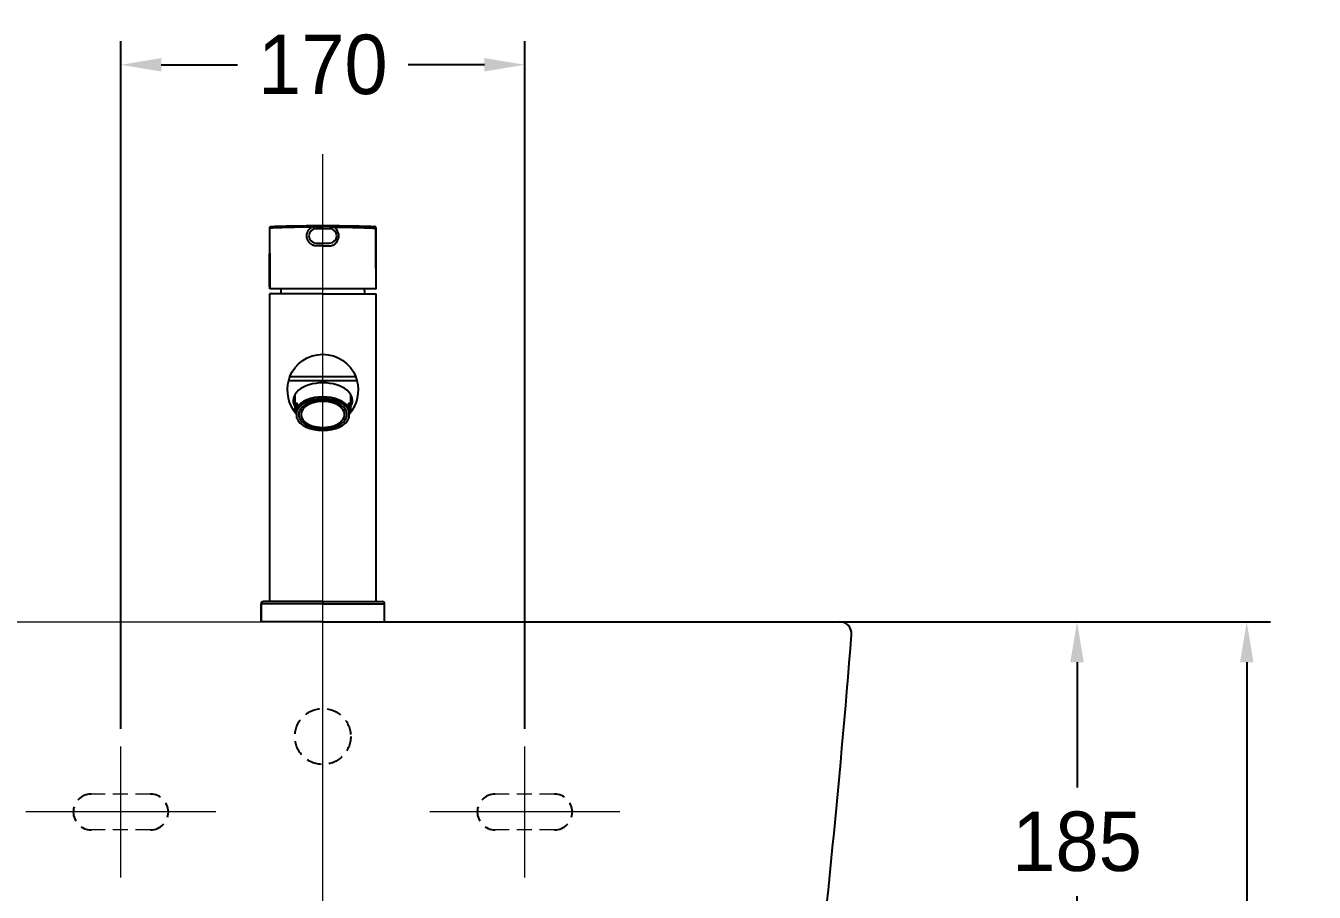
# Model space of a CAD drawing. Header units: millimetres. Extents: x 0 to 1800, y -67 to 2530.
# Drawn here: x 341 to 883, y 871 to 1236 of the extents above; entities that cross this region are included whole.
import ezdxf
from ezdxf.lldxf.tags import DXFTag

# ---------------------------------------------------------------- set-up
doc = ezdxf.new("R2010")
doc.units = ezdxf.units.MM
doc.linetypes.add('DASHED2', pattern=[9.525, 6.35, -3.175])
doc.layers.get('Defpoints').update_dxf_attribs({"color": 1})
for name, color, linetype in [('내부선 및 부속', 4, 'Continuous'), ('외형선', 3, 'Continuous'), ('점선', 6, 'DASHED2'), ('중심선', 1, 'DASHED')]:
    doc.layers.add(name, color=color, linetype=linetype)
doc.styles.add('____', font='')
doc.styles.get('____').set_extended_font_data('굴림')
tags = doc.linetypes.add('DASHED', pattern=[25.72, 12.86, -12.86]).pattern_tags.tags
tags[6:7] = [DXFTag(74, 4), DXFTag(75, 0), DXFTag(340, '0'), DXFTag(46, 0.0), DXFTag(50, 0.0), DXFTag(44, 0.0), DXFTag(45, 0.0)]
tags[4:5] = [DXFTag(74, 4), DXFTag(75, 0), DXFTag(340, '0'), DXFTag(46, 0.0), DXFTag(50, 0.0), DXFTag(44, 0.0), DXFTag(45, 0.0)]
doc.dimstyles.new('MSADIM', dxfattribs={"dimtxt": 33, "dimasz": 17, "dimexe": 10, "dimexo": 7.5, "dimgap": 10, "dimtad": 0, "dimtih": 1, "dimtoh": 1, "dimdec": 0, "dimzin": 1, "dimdsep": 46, "dimtxsty": '____', "dimcen": 11.25, "dimadec": 0, "dimazin": 0, "dimtfac": 1, "dimtdec": 0, "dimtix": 1, "dimtmove": 0, "dimatfit": 3, "dimfxl": 0, "dimtolj": 1, "dimtzin": 1, "dimarcsym": 0})

# ---------------------------------------------------------------- blocks, each defined once
blk = doc.blocks.new('*D2')
at = {"color": 0, "lineweight": -2}
for p, q in [((380.98, 940.11), (380.98, 1229.38)), ((550.98, 940.11), (550.98, 1229.38)), ((397.98, 1219.38), (430.05, 1219.38)), ((533.98, 1219.38), (501.91, 1219.38))]:
    blk.add_line(p, q, dxfattribs=at)
at = {"color": 0}
for points in [[(397.98, 1222.21), (397.98, 1216.55), (380.98, 1219.38)], [(533.98, 1222.21), (533.98, 1216.55), (550.98, 1219.38)]]:
    blk.add_solid(points, dxfattribs=at)
at = {"layer": 'Defpoints', "color": 0}
for p in [(380.98, 1219.38), (380.98, 932.61), (550.98, 932.61)]:
    blk.add_point(p, dxfattribs=at)
at = {"color": 0, "insert": (465.98, 1219.38), "char_height": 25, "attachment_point": 5, "style": '____'}
blk.add_mtext('\\A1;170', dxfattribs=at)
blk = doc.blocks.new('*D4')
at = {"color": 0, "lineweight": -2}
for p, q in [((678.48, 985.11), (793.35, 985.11)), ((783.35, 968.11), (783.35, 915.46)), ((783.35, 817.11), (783.35, 869.76)), ((506.28, 800.11), (793.35, 800.11))]:
    blk.add_line(p, q, dxfattribs=at)
at = {"color": 0}
for points in [[(780.52, 968.11), (786.18, 968.11), (783.35, 985.11)], [(780.52, 817.11), (786.18, 817.11), (783.35, 800.11)]]:
    blk.add_solid(points, dxfattribs=at)
at = {"layer": 'Defpoints', "color": 0}
for p in [(670.98, 985.11), (498.78, 800.11), (783.35, 800.11)]:
    blk.add_point(p, dxfattribs=at)
at = {"color": 0, "insert": (783.35, 892.61), "char_height": 25, "attachment_point": 5, "style": '____'}
blk.add_mtext('\\A1;185', dxfattribs=at)
blk = doc.blocks.new('*D8')
at = {"color": 0, "lineweight": -2}
for p, q in [((473.45, 985.11), (864.77, 985.11)), ((854.77, 968.11), (854.77, 607.92)), ((854.77, 202.11), (854.77, 562.29)), ((585.78, 185.11), (864.77, 185.11))]:
    blk.add_line(p, q, dxfattribs=at)
at = {"color": 0}
for points in [[(851.94, 968.11), (857.61, 968.11), (854.77, 985.11)], [(851.94, 202.11), (857.61, 202.11), (854.77, 185.11)]]:
    blk.add_solid(points, dxfattribs=at)
at = {"layer": 'Defpoints', "color": 0}
for p in [(465.95, 985.11), (854.77, 985.11), (578.28, 185.11)]:
    blk.add_point(p, dxfattribs=at)
at = {"color": 0, "insert": (854.77, 585.11), "char_height": 25, "attachment_point": 5, "style": '____'}
blk.add_mtext('\\A1;800', dxfattribs=at)

msp = doc.modelspace()

# ---------------------------------------------------------------- linework, layer by layer
at = {"layer": '내부선 및 부속', "extrusion": (-1, -2.22045e-16, 6.12323e-17)}
for p, q in [((444.21, 1151.38), (444.21, 1151.38)), ((468.83, 1150.41), (463.13, 1150.41)), ((487.75, 1151.38), (487.75, 1151.38)), ((463.13, 1144.41), (468.83, 1144.41)), ((465.98, 1123.11), (443.48, 1123.11)), ((443.48, 1123.11), (443.48, 993.64)), ((465.98, 1123.11), (488.48, 1123.11)), ((488.48, 993.64), (488.48, 1123.11)), ((480.47, 1086.5), (451.5, 1086.5)), ((479.94, 1088.11), (452.03, 1088.11)), ((454.18, 1080.61), (454.18, 1074.7)), ((477.78, 1074.7), (477.78, 1080.61)), ((454.98, 1077.24), (454.98, 1075.23)), ((454.98, 1070.75), (454.98, 1073.83)), ((476.98, 1075.23), (476.98, 1077.24)), ((476.98, 1073.83), (476.98, 1070.75)), ((458.05, 1067.49), (458.39, 1067.31)), ((473.57, 1067.31), (473.91, 1067.49)), ((439.98, 992.61), (439.98, 985.11)), ((465.98, 992.61), (439.98, 992.61)), ((465.98, 993.61), (440.98, 993.61)), ((465.98, 993.61), (465.98, 992.61)), ((465.98, 993.61), (490.98, 993.61)), ((465.98, 992.61), (491.98, 992.61)), ((491.98, 985.11), (491.98, 992.61)), ((465.98, 985.11), (439.98, 985.11)), ((465.98, 985.11), (491.98, 985.11))]:
    msp.add_line(p, q, dxfattribs=at)
at = {"layer": '내부선 및 부속', "linetype": 'Continuous'}
msp.add_line((439.98, 985.11), (439.98, 992.61), dxfattribs=at)
at = {"layer": '내부선 및 부속'}
for centre, radius, start, end in [((463.13, 1147.41), 3, 90, 180), ((468.83, 1147.41), 3, 0, 90), ((463.13, 1147.41), 3, 180, 270), ((468.83, 1147.41), 3, 270, 0), ((476.69, 1123.01), 28.36, 179.4001, 180), ((476.69, 1123.01), 28.36, 175.7274, 178.8354), ((455.27, 1123.01), 28.36, 0, 4.2714), ((465.98, 1082.61), 15, 164.9433, 220.7087), ((465.98, 1082.61), 15, 319.2913, 15.0567), ((440.98, 992.61), 1, 90, 180), ((490.98, 992.61), 1, 0, 90)]:
    msp.add_arc(centre, radius, start, end, dxfattribs=at)
at = {"layer": '내부선 및 부속', "extrusion": (-6.12323e-17, -1.35963e-32, -1)}
for centre, radius, start, end in [((-465.98, 1082.61), 15, 21.5255, 90), ((-465.98, 1082.61), 15, 90, 158.4745), ((-443.23, 994.61), 1, 255.5212, 270), ((-488.73, 994.61), 1, 270, 284.4788)]:
    msp.add_arc(centre, radius, start, end, dxfattribs=at)
at = {"layer": '내부선 및 부속', "linetype": 'Continuous'}
msp.add_arc((440.98, 992.61), 1, 90, 180, dxfattribs=at)
at = {"layer": '내부선 및 부속'}
for centre, major_axis, start_param, end_param in [((465.98, 1078.16), (-12.5, 0), 4.712389, 6.619385), ((465.98, 1078.16), (-12.5, 0), 2.805393, 4.712389), ((465.98, 1072.69), (-11.8, 0), 4.712389, 5.912843), ((465.98, 1072.29), (11.3, 0), 0.230941, 2.910651), ((465.98, 1072.69), (-11.8, 0), 3.511935, 4.712389), ((465.98, 1074.7), (-11.8, 0), 5.912843, 6.653528), ((465.98, 1072.29), (10.15, 0), 1.570796, 4.712389), ((465.98, 1072.29), (9.15, 0), 1.570796, 4.712389), ((465.98, 1072.29), (-10.15, 0), 1.570796, 4.712389), ((465.98, 1072.29), (-9.15, 0), 1.570796, 4.712389), ((465.98, 1074.7), (-11.8, 0), 2.77125, 3.511935), ((465.98, 1072.29), (11.3, 0), 3.372534, 6.052244), ((465.98, 1072.69), (-11.8, 0), 0.834172, 0.834187), ((465.98, 1072.69), (-11.8, 0), 2.307406, 2.30742)]:
    msp.add_ellipse(centre, major_axis=major_axis, ratio=0.595228, start_param=start_param, end_param=end_param, dxfattribs=at)
for points, knots in [([(443.61, 1132.28), (443.61, 1132.35), (443.61, 1132.49), (443.61, 1132.7), (443.61, 1132.9), (443.61, 1133.11), (443.61, 1133.31), (443.61, 1133.52), (443.61, 1133.72), (443.61, 1133.93), (443.61, 1134.13), (443.61, 1134.34), (443.61, 1134.54), (443.61, 1134.74), (443.61, 1134.95), (443.61, 1135.15), (443.61, 1135.35), (443.61, 1135.55), (443.61, 1135.76), (443.61, 1135.96), (443.61, 1136.16), (443.61, 1136.36), (443.61, 1136.56), (443.61, 1136.76), (443.61, 1136.96), (443.61, 1137.16), (443.61, 1137.36), (443.61, 1137.56), (443.61, 1137.75), (443.61, 1137.95), (443.61, 1138.15), (443.61, 1138.35), (443.61, 1138.54), (443.61, 1138.74), (443.61, 1138.94), (443.61, 1139.13), (443.61, 1139.33), (443.61, 1139.53), (443.61, 1139.72), (443.61, 1139.92), (443.62, 1140.11), (443.62, 1140.3), (443.62, 1140.5), (443.62, 1140.69), (443.62, 1140.88), (443.62, 1141.08), (443.62, 1141.27), (443.62, 1141.46), (443.62, 1141.65), (443.62, 1141.85), (443.62, 1142.04), (443.62, 1142.23), (443.62, 1142.42), (443.62, 1142.61), (443.62, 1142.8), (443.62, 1142.99), (443.62, 1143.18), (443.62, 1143.37), (443.62, 1143.56), (443.62, 1143.74), (443.62, 1143.93), (443.62, 1144.12), (443.62, 1144.31), (443.62, 1144.49), (443.62, 1144.68), (443.62, 1144.87), (443.62, 1145.05), (443.62, 1145.24), (443.62, 1145.42), (443.62, 1145.61), (443.62, 1145.79), (443.62, 1145.98), (443.62, 1146.16), (443.62, 1146.35), (443.62, 1146.53), (443.63, 1146.71), (443.63, 1146.9), (443.63, 1147.08), (443.63, 1147.26), (443.63, 1147.44), (443.63, 1147.62), (443.63, 1147.8), (443.63, 1147.99), (443.63, 1148.17), (443.63, 1148.35), (443.63, 1148.53), (443.63, 1148.71), (443.63, 1148.88), (443.63, 1149.06), (443.63, 1149.24), (443.63, 1149.42), (443.63, 1149.6), (443.63, 1149.78), (443.63, 1149.95), (443.63, 1150.13), (443.63, 1150.31), (443.63, 1150.48), (443.63, 1150.6), (443.63, 1150.66)], [0, 0, 0, 0, 0.01106, 0.022107, 0.033141, 0.044161, 0.055168, 0.066161, 0.077142, 0.088108, 0.099062, 0.110002, 0.120929, 0.131842, 0.142743, 0.153629, 0.164502, 0.175362, 0.186209, 0.197042, 0.207861, 0.218667, 0.22946, 0.240239, 0.251005, 0.261757, 0.272496, 0.283222, 0.293933, 0.304632, 0.315316, 0.325988, 0.336645, 0.34729, 0.35792, 0.368537, 0.379141, 0.389731, 0.400307, 0.41087, 0.421419, 0.431955, 0.442477, 0.452985, 0.46348, 0.473961, 0.484429, 0.494882, 0.505322, 0.515749, 0.526162, 0.536561, 0.546946, 0.557318, 0.567676, 0.578021, 0.588351, 0.598668, 0.608971, 0.619261, 0.629536, 0.639798, 0.650046, 0.660281, 0.670501, 0.680708, 0.690901, 0.70108, 0.711246, 0.721397, 0.731535, 0.741659, 0.751769, 0.761865, 0.771948, 0.782016, 0.792071, 0.802111, 0.812138, 0.822151, 0.83215, 0.842135, 0.852107, 0.862064, 0.872007, 0.881937, 0.891852, 0.901754, 0.911641, 0.921515, 0.931375, 0.94122, 0.951052, 0.96087, 0.970673, 0.980463, 0.990238, 1, 1, 1, 1]), ([(443.62, 1140.19), (443.62, 1141.07), (443.62, 1141.95), (443.63, 1143.71), (443.63, 1144.58), (443.63, 1147.2), (443.63, 1148.94), (443.63, 1150.66)], [0, 0, 0, 0, 0.25, 0.25, 0.5, 0.5, 1, 1, 1, 1]), ([(443.63, 1150.78), (443.63, 1150.79), (443.63, 1150.79), (443.63, 1150.81), (443.63, 1150.82), (443.63, 1150.83), (443.63, 1150.84), (443.64, 1150.86), (443.64, 1150.87), (443.64, 1150.88), (443.64, 1150.89), (443.64, 1150.9), (443.65, 1150.92), (443.65, 1150.93), (443.65, 1150.94), (443.66, 1150.95), (443.66, 1150.97), (443.66, 1150.98), (443.67, 1150.99), (443.67, 1151), (443.68, 1151.02), (443.68, 1151.03), (443.69, 1151.04), (443.7, 1151.05), (443.7, 1151.06), (443.71, 1151.08), (443.71, 1151.09), (443.72, 1151.1), (443.73, 1151.11), (443.74, 1151.12), (443.74, 1151.13), (443.75, 1151.14), (443.76, 1151.15), (443.77, 1151.16), (443.78, 1151.17), (443.79, 1151.18), (443.8, 1151.19), (443.81, 1151.2), (443.82, 1151.21), (443.83, 1151.23), (443.84, 1151.24), (443.85, 1151.25), (443.87, 1151.26), (443.88, 1151.27), (443.9, 1151.28), (443.91, 1151.29), (443.93, 1151.3), (443.95, 1151.31), (443.97, 1151.32), (443.98, 1151.33), (444, 1151.34), (444.03, 1151.35), (444.05, 1151.35), (444.07, 1151.36), (444.09, 1151.36), (444.11, 1151.37), (444.14, 1151.37), (444.16, 1151.38), (444.19, 1151.38), (444.2, 1151.38), (444.21, 1151.38)], [0, 0, 0, 0, 0.012764, 0.025613, 0.038546, 0.051561, 0.064659, 0.077839, 0.091102, 0.104447, 0.117876, 0.13139, 0.144988, 0.158669, 0.172428, 0.186262, 0.200166, 0.214137, 0.22817, 0.242262, 0.256408, 0.270605, 0.284848, 0.299135, 0.313462, 0.327825, 0.342221, 0.356647, 0.371101, 0.385579, 0.400079, 0.4146, 0.429139, 0.443696, 0.458268, 0.472854, 0.487452, 0.50302, 0.51932, 0.536344, 0.554085, 0.572531, 0.591669, 0.611483, 0.631954, 0.653061, 0.67478, 0.697081, 0.719933, 0.743303, 0.767167, 0.791509, 0.816307, 0.841538, 0.867172, 0.893176, 0.919511, 0.946129, 0.972979, 1, 1, 1, 1]), ([(443.63, 1150.78), (443.63, 1150.79), (443.63, 1150.79), (443.63, 1150.81), (443.63, 1150.82), (443.63, 1150.83), (443.63, 1150.84), (443.64, 1150.86), (443.64, 1150.87), (443.64, 1150.88), (443.64, 1150.89), (443.64, 1150.91), (443.65, 1150.92), (443.65, 1150.93), (443.65, 1150.94), (443.66, 1150.95), (443.66, 1150.97), (443.66, 1150.98), (443.67, 1150.99), (443.67, 1151), (443.68, 1151.02), (443.68, 1151.03), (443.69, 1151.04), (443.69, 1151.05), (443.7, 1151.06), (443.71, 1151.07), (443.71, 1151.09), (443.72, 1151.1), (443.73, 1151.11), (443.74, 1151.12), (443.74, 1151.13), (443.75, 1151.14), (443.76, 1151.15), (443.77, 1151.16), (443.78, 1151.17), (443.79, 1151.18), (443.81, 1151.21), (443.84, 1151.23), (443.88, 1151.27), (443.93, 1151.3), (443.97, 1151.32), (444, 1151.34), (444.03, 1151.35), (444.05, 1151.35), (444.07, 1151.36), (444.09, 1151.37), (444.12, 1151.37), (444.14, 1151.37), (444.16, 1151.38), (444.19, 1151.38), (444.2, 1151.38), (444.21, 1151.38)], [0, 0, 0, 0, 0.013002, 0.026054, 0.039157, 0.052311, 0.065518, 0.078777, 0.092088, 0.105453, 0.118872, 0.132344, 0.145872, 0.159454, 0.173092, 0.186785, 0.200535, 0.214342, 0.228206, 0.242127, 0.256106, 0.270143, 0.284239, 0.298395, 0.312609, 0.326883, 0.341218, 0.355613, 0.370069, 0.384586, 0.399165, 0.413806, 0.428509, 0.443274, 0.458103, 0.472994, 0.48795, 0.550223, 0.613074, 0.67652, 0.740579, 0.766472, 0.792376, 0.81829, 0.844216, 0.870152, 0.896099, 0.922058, 0.948027, 0.974008, 1, 1, 1, 1]), ([(461.38, 1151.13), (461.35, 1151.13), (461.3, 1151.13), (461.22, 1151.13), (461.14, 1151.13), (461.05, 1151.13), (460.97, 1151.13), (460.89, 1151.13), (460.81, 1151.13), (460.73, 1151.13), (460.65, 1151.12), (460.56, 1151.12), (460.48, 1151.12), (460.4, 1151.12), (460.31, 1151.12), (460.23, 1151.12), (460.15, 1151.12), (460.06, 1151.12), (459.98, 1151.12), (459.89, 1151.12), (459.81, 1151.12), (459.73, 1151.11), (459.64, 1151.11), (459.55, 1151.11), (459.47, 1151.11), (459.38, 1151.11), (459.3, 1151.11), (459.21, 1151.11), (459.12, 1151.11), (459.04, 1151.11), (458.95, 1151.1), (458.86, 1151.1), (458.77, 1151.1), (458.69, 1151.1), (458.6, 1151.1), (458.51, 1151.1), (458.42, 1151.1), (458.33, 1151.1), (458.25, 1151.09), (458.16, 1151.09), (458.07, 1151.09), (457.98, 1151.09), (457.89, 1151.09), (457.8, 1151.09), (457.71, 1151.09), (457.62, 1151.08), (457.53, 1151.08), (457.44, 1151.08), (457.35, 1151.08), (457.25, 1151.08), (457.16, 1151.08), (457.07, 1151.07), (456.98, 1151.07), (456.89, 1151.07), (456.8, 1151.07), (456.7, 1151.07), (456.61, 1151.07), (456.52, 1151.06), (456.43, 1151.06), (456.33, 1151.06), (456.24, 1151.06), (456.15, 1151.06), (456.06, 1151.06), (455.96, 1151.05), (455.87, 1151.05), (455.77, 1151.05), (455.68, 1151.05), (455.59, 1151.05), (455.49, 1151.04), (455.4, 1151.04), (455.3, 1151.04), (455.21, 1151.04), (455.11, 1151.04), (455.02, 1151.04), (454.92, 1151.03), (454.83, 1151.03), (454.73, 1151.03), (454.64, 1151.03), (454.54, 1151.03), (454.45, 1151.02), (454.35, 1151.02), (454.26, 1151.02), (454.16, 1151.02), (454.07, 1151.01), (453.97, 1151.01), (453.87, 1151.01), (453.78, 1151.01), (453.68, 1151.01), (453.59, 1151), (453.49, 1151), (453.39, 1151), (453.3, 1151), (453.2, 1150.99), (453.1, 1150.99), (453.01, 1150.99), (452.91, 1150.99), (452.81, 1150.98), (452.72, 1150.98), (452.62, 1150.98), (452.52, 1150.98), (452.43, 1150.98), (452.33, 1150.97), (452.23, 1150.97), (452.14, 1150.97), (452.04, 1150.97), (451.94, 1150.96), (451.85, 1150.96), (451.75, 1150.96), (451.62, 1150.95), (451.45, 1150.95), (451.25, 1150.94), (451.05, 1150.94), (450.85, 1150.93), (450.66, 1150.93), (450.46, 1150.92), (450.27, 1150.92), (450.09, 1150.91), (449.9, 1150.91), (449.72, 1150.9), (449.54, 1150.9), (449.36, 1150.89), (449.19, 1150.89), (449.02, 1150.88), (448.85, 1150.87), (448.68, 1150.87), (448.52, 1150.86), (448.35, 1150.86), (448.19, 1150.85), (448.04, 1150.85), (447.88, 1150.84), (447.73, 1150.84), (447.58, 1150.83), (447.43, 1150.83), (447.28, 1150.82), (447.14, 1150.82), (447, 1150.81), (446.86, 1150.81), (446.72, 1150.8), (446.59, 1150.8), (446.45, 1150.79), (446.32, 1150.79), (446.2, 1150.78), (446.07, 1150.78), (445.95, 1150.77), (445.82, 1150.77), (445.7, 1150.76), (445.59, 1150.76), (445.47, 1150.75), (445.36, 1150.75), (445.24, 1150.74), (445.14, 1150.74), (445.03, 1150.73), (444.92, 1150.73), (444.82, 1150.72), (444.72, 1150.72), (444.62, 1150.71), (444.52, 1150.71), (444.42, 1150.71), (444.33, 1150.7), (444.23, 1150.7), (444.14, 1150.69), (444.05, 1150.69), (443.96, 1150.68), (443.88, 1150.68), (443.79, 1150.67), (443.71, 1150.67), (443.66, 1150.67), (443.63, 1150.66)], [0, 0, 0, 0, 0.003672, 0.007358, 0.011058, 0.014773, 0.018502, 0.022246, 0.026004, 0.029777, 0.033564, 0.037366, 0.041181, 0.045012, 0.048857, 0.052716, 0.05659, 0.060478, 0.06438, 0.068297, 0.072229, 0.076174, 0.080135, 0.08411, 0.088099, 0.092103, 0.096121, 0.100153, 0.1042, 0.108262, 0.112338, 0.116428, 0.120533, 0.124653, 0.128786, 0.132935, 0.137097, 0.141275, 0.145466, 0.149673, 0.153893, 0.158128, 0.162378, 0.166642, 0.170921, 0.175214, 0.179521, 0.183843, 0.18818, 0.192531, 0.196896, 0.201276, 0.20567, 0.210079, 0.214503, 0.218941, 0.223393, 0.22786, 0.232342, 0.236837, 0.241348, 0.245873, 0.250412, 0.254966, 0.259535, 0.264118, 0.268715, 0.273328, 0.277954, 0.282595, 0.287251, 0.291921, 0.296606, 0.301305, 0.306019, 0.310748, 0.315491, 0.320248, 0.32502, 0.329807, 0.334608, 0.339424, 0.344255, 0.3491, 0.353959, 0.358834, 0.363723, 0.368626, 0.373544, 0.378477, 0.383425, 0.388387, 0.393363, 0.398355, 0.403361, 0.408382, 0.413417, 0.418468, 0.423533, 0.428612, 0.433707, 0.438816, 0.44394, 0.449079, 0.454232, 0.459401, 0.464584, 0.469781, 0.474994, 0.48607, 0.497076, 0.508011, 0.518875, 0.529669, 0.540392, 0.551045, 0.561626, 0.572137, 0.582578, 0.592947, 0.603246, 0.613474, 0.623631, 0.633717, 0.643732, 0.653677, 0.66355, 0.673352, 0.683083, 0.692743, 0.702332, 0.71185, 0.721296, 0.730672, 0.739976, 0.749209, 0.75837, 0.767461, 0.776479, 0.785427, 0.794303, 0.803108, 0.811842, 0.820504, 0.829095, 0.837614, 0.846062, 0.854438, 0.862743, 0.870977, 0.879138, 0.887229, 0.895248, 0.903195, 0.911071, 0.918875, 0.926608, 0.934269, 0.941859, 0.949377, 0.956824, 0.964199, 0.971502, 0.978734, 0.985894, 0.992983, 1, 1, 1, 1]), ([(443.63, 1150.78), (443.63, 1150.76), (443.63, 1150.74), (443.63, 1150.7), (443.63, 1150.68), (443.63, 1150.66)], [0, 0, 0, 0, 0.5, 0.5, 1, 1, 1, 1]), ([(444.21, 1151.38), (444.22, 1151.38), (444.25, 1151.38), (444.29, 1151.38), (444.33, 1151.39), (444.37, 1151.39), (444.42, 1151.39), (444.46, 1151.39), (444.5, 1151.39), (444.54, 1151.39), (444.58, 1151.39), (444.63, 1151.4), (444.67, 1151.4), (444.71, 1151.4), (444.75, 1151.4), (444.8, 1151.4), (444.84, 1151.4), (444.88, 1151.4), (444.93, 1151.41), (444.97, 1151.41), (445.01, 1151.41), (445.06, 1151.41), (445.1, 1151.41), (445.15, 1151.41), (445.19, 1151.41), (445.23, 1151.42), (445.28, 1151.42), (445.32, 1151.42), (445.37, 1151.42), (445.42, 1151.42), (445.46, 1151.42), (445.51, 1151.42), (445.55, 1151.43), (445.6, 1151.43), (445.64, 1151.43), (445.69, 1151.43), (445.74, 1151.43), (445.78, 1151.43), (445.83, 1151.43), (445.88, 1151.44), (445.93, 1151.44), (445.97, 1151.44), (446.02, 1151.44), (446.07, 1151.44), (446.12, 1151.44), (446.16, 1151.45), (446.21, 1151.45), (446.26, 1151.45), (446.31, 1151.45), (446.36, 1151.45), (446.41, 1151.45), (446.46, 1151.45), (446.5, 1151.46), (446.55, 1151.46), (446.6, 1151.46), (446.65, 1151.46), (446.7, 1151.46), (446.75, 1151.46), (446.8, 1151.46), (446.85, 1151.47), (446.91, 1151.47), (446.96, 1151.47), (447.01, 1151.47), (447.06, 1151.47), (447.11, 1151.47), (447.16, 1151.48), (447.21, 1151.48), (447.26, 1151.48), (447.32, 1151.48), (447.37, 1151.48), (447.42, 1151.48), (447.47, 1151.48), (447.53, 1151.49), (447.58, 1151.49), (447.63, 1151.49), (447.68, 1151.49), (447.74, 1151.49), (447.79, 1151.49), (447.85, 1151.5), (447.9, 1151.5), (447.95, 1151.5), (448.01, 1151.5), (448.06, 1151.5), (448.12, 1151.5), (448.17, 1151.5), (448.23, 1151.51), (448.46, 1151.51), (448.87, 1151.52), (449.48, 1151.54), (450.11, 1151.56), (450.76, 1151.57), (451.42, 1151.59), (452.1, 1151.6), (452.79, 1151.62), (453.5, 1151.63), (454.21, 1151.65), (454.95, 1151.66), (455.69, 1151.67), (456.44, 1151.68), (457.2, 1151.69), (457.96, 1151.7), (458.74, 1151.71), (459.32, 1151.72), (459.68, 1151.72), (459.84, 1151.73), (460, 1151.73), (460.16, 1151.73), (460.32, 1151.73), (460.47, 1151.73), (460.63, 1151.73), (460.79, 1151.73), (460.95, 1151.74), (461.11, 1151.74), (461.27, 1151.74), (461.43, 1151.74), (461.59, 1151.74), (461.75, 1151.74), (461.91, 1151.74), (462.07, 1151.74), (462.23, 1151.74), (462.39, 1151.75), (462.55, 1151.75), (462.72, 1151.75), (462.88, 1151.75), (463.04, 1151.75), (463.2, 1151.75), (463.36, 1151.75), (463.52, 1151.75), (463.69, 1151.75), (463.85, 1151.75), (464.01, 1151.75), (464.18, 1151.75), (464.34, 1151.75), (464.5, 1151.75), (464.67, 1151.75), (464.83, 1151.75), (464.99, 1151.75), (465.16, 1151.75), (465.32, 1151.75), (465.49, 1151.75), (465.65, 1151.75), (465.82, 1151.76), (465.93, 1151.76), (465.98, 1151.76)], [0, 0, 0, 0, 0.002964, 0.005926, 0.008887, 0.011846, 0.014804, 0.017761, 0.020716, 0.02367, 0.026623, 0.029574, 0.032524, 0.035473, 0.038421, 0.041367, 0.044313, 0.047257, 0.0502, 0.053142, 0.056083, 0.059023, 0.061963, 0.064901, 0.067838, 0.070774, 0.073709, 0.076644, 0.079578, 0.08251, 0.085442, 0.088374, 0.091304, 0.094234, 0.097163, 0.100092, 0.10302, 0.105947, 0.108874, 0.1118, 0.114726, 0.117651, 0.120575, 0.1235, 0.126424, 0.129347, 0.13227, 0.135193, 0.138115, 0.141037, 0.143959, 0.146881, 0.149802, 0.152723, 0.155645, 0.158566, 0.161486, 0.164407, 0.167328, 0.170249, 0.173169, 0.17609, 0.179011, 0.181932, 0.184853, 0.187774, 0.190695, 0.193617, 0.196538, 0.19946, 0.202382, 0.205305, 0.208228, 0.211151, 0.214074, 0.216998, 0.219922, 0.222847, 0.225772, 0.228698, 0.231624, 0.234551, 0.237479, 0.240407, 0.243335, 0.246265, 0.249195, 0.280337, 0.311452, 0.34257, 0.373723, 0.404959, 0.436212, 0.467513, 0.498895, 0.530271, 0.561594, 0.592894, 0.624203, 0.655437, 0.686651, 0.717876, 0.749145, 0.755401, 0.761654, 0.767906, 0.774156, 0.780403, 0.78665, 0.792895, 0.79914, 0.805384, 0.811627, 0.817871, 0.824114, 0.830358, 0.836603, 0.842848, 0.849095, 0.855343, 0.861592, 0.867844, 0.874097, 0.880353, 0.886612, 0.892873, 0.899138, 0.905406, 0.911678, 0.917953, 0.924233, 0.930517, 0.936805, 0.943099, 0.949398, 0.955702, 0.962011, 0.968327, 0.974648, 0.980976, 0.98731, 0.993652, 1, 1, 1, 1]), ([(463.27, 1143.21), (463.26, 1143.21), (463.24, 1143.21), (463.21, 1143.21), (463.18, 1143.21), (463.15, 1143.22), (463.12, 1143.22), (463.09, 1143.22), (463.07, 1143.22), (463.04, 1143.22), (463.01, 1143.22), (462.98, 1143.23), (462.95, 1143.23), (462.92, 1143.23), (462.89, 1143.23), (462.86, 1143.24), (462.84, 1143.24), (462.81, 1143.24), (462.78, 1143.25), (462.75, 1143.25), (462.72, 1143.25), (462.69, 1143.26), (462.66, 1143.26), (462.64, 1143.27), (462.61, 1143.27), (462.58, 1143.28), (462.55, 1143.28), (462.52, 1143.29), (462.5, 1143.29), (462.47, 1143.3), (462.44, 1143.31), (462.41, 1143.31), (462.38, 1143.32), (462.35, 1143.33), (462.33, 1143.33), (462.3, 1143.34), (462.27, 1143.35), (462.24, 1143.36), (462.22, 1143.36), (462.19, 1143.37), (462.16, 1143.38), (462.13, 1143.39), (462.1, 1143.4), (462.08, 1143.41), (462.05, 1143.42), (462.02, 1143.43), (461.99, 1143.43), (461.87, 1143.48), (461.65, 1143.57), (461.35, 1143.72), (461.06, 1143.91), (460.79, 1144.11), (460.53, 1144.34), (460.3, 1144.59), (460.08, 1144.86), (459.87, 1145.19), (459.67, 1145.56), (459.49, 1145.99), (459.36, 1146.44), (459.28, 1146.9), (459.25, 1147.37), (459.26, 1147.8), (459.31, 1148.18), (459.38, 1148.52), (459.48, 1148.86), (459.61, 1149.18), (459.76, 1149.49), (459.93, 1149.78), (460.12, 1150.06), (460.28, 1150.25), (460.39, 1150.36), (460.43, 1150.41), (460.48, 1150.45), (460.52, 1150.5), (460.57, 1150.54), (460.61, 1150.58), (460.66, 1150.63), (460.71, 1150.67), (460.76, 1150.71), (460.8, 1150.75), (460.85, 1150.79), (460.9, 1150.82), (460.95, 1150.86), (461, 1150.9), (461.06, 1150.93), (461.11, 1150.97), (461.16, 1151), (461.21, 1151.04), (461.27, 1151.07), (461.32, 1151.1), (461.36, 1151.12), (461.38, 1151.13)], [0, 0, 0, 0, 0.002658, 0.005314, 0.007968, 0.010619, 0.013269, 0.015916, 0.018562, 0.021206, 0.023848, 0.02649, 0.029129, 0.031768, 0.034406, 0.037042, 0.039678, 0.042314, 0.044949, 0.047583, 0.050218, 0.052852, 0.055486, 0.058121, 0.060756, 0.063391, 0.066027, 0.068664, 0.071301, 0.073939, 0.076579, 0.07922, 0.081862, 0.084506, 0.087151, 0.089798, 0.092447, 0.095098, 0.097751, 0.100407, 0.103065, 0.105725, 0.108388, 0.111054, 0.113723, 0.116395, 0.11907, 0.121749, 0.152939, 0.184005, 0.215157, 0.246605, 0.278292, 0.3098, 0.341343, 0.373138, 0.415702, 0.457931, 0.500353, 0.543038, 0.585266, 0.627561, 0.659344, 0.690857, 0.72231, 0.753911, 0.785189, 0.816248, 0.847291, 0.87852, 0.884373, 0.89021, 0.896033, 0.901844, 0.907642, 0.913431, 0.919211, 0.924983, 0.93075, 0.936512, 0.942271, 0.948028, 0.953785, 0.959543, 0.965303, 0.971068, 0.976838, 0.982614, 0.988399, 0.994194, 1, 1, 1, 1]), ([(461.38, 1151.13), (461.39, 1151.13), (461.42, 1151.14), (461.46, 1151.15), (461.51, 1151.16), (461.55, 1151.16), (461.59, 1151.17), (461.64, 1151.18), (461.68, 1151.18), (461.72, 1151.19), (461.77, 1151.2), (461.81, 1151.2), (461.86, 1151.21), (461.9, 1151.22), (461.95, 1151.22), (461.99, 1151.23), (462.04, 1151.23), (462.09, 1151.24), (462.13, 1151.24), (462.18, 1151.25), (462.23, 1151.25), (462.27, 1151.26), (462.32, 1151.26), (462.37, 1151.27), (462.41, 1151.27), (462.46, 1151.27), (462.51, 1151.28), (462.56, 1151.28), (462.61, 1151.28), (462.66, 1151.28), (462.7, 1151.29), (462.75, 1151.29), (462.8, 1151.29), (462.85, 1151.29), (462.9, 1151.3), (462.95, 1151.3), (463, 1151.3), (463.05, 1151.3), (463.1, 1151.3), (463.15, 1151.3), (463.2, 1151.3), (463.24, 1151.3), (463.25, 1151.3)], [0, 0, 0, 0, 0.023127, 0.046347, 0.06966, 0.093066, 0.116565, 0.140157, 0.163843, 0.187622, 0.211494, 0.235461, 0.259521, 0.283676, 0.307926, 0.332271, 0.356712, 0.381248, 0.405881, 0.43061, 0.455436, 0.48036, 0.505382, 0.530502, 0.555721, 0.58104, 0.606458, 0.631976, 0.657595, 0.683315, 0.709137, 0.73506, 0.761086, 0.787215, 0.813448, 0.839784, 0.866224, 0.892769, 0.919418, 0.946173, 0.973033, 1, 1, 1, 1]), ([(465.98, 1151.76), (466.01, 1151.76), (466.06, 1151.76), (466.14, 1151.76), (466.21, 1151.76), (466.29, 1151.75), (466.37, 1151.75), (466.45, 1151.75), (466.52, 1151.75), (466.6, 1151.75), (466.68, 1151.75), (466.76, 1151.75), (466.83, 1151.75), (466.91, 1151.75), (466.99, 1151.75), (467.07, 1151.75), (467.14, 1151.75), (467.22, 1151.75), (467.3, 1151.75), (467.37, 1151.75), (467.45, 1151.75), (467.53, 1151.75), (467.6, 1151.75), (467.68, 1151.75), (467.76, 1151.75), (467.83, 1151.75), (467.91, 1151.75), (467.99, 1151.75), (468.06, 1151.75), (468.14, 1151.75), (468.22, 1151.75), (468.29, 1151.75), (468.37, 1151.75), (468.45, 1151.75), (468.52, 1151.75), (468.6, 1151.75), (468.68, 1151.75), (468.75, 1151.75), (468.83, 1151.75), (468.9, 1151.75), (468.98, 1151.75), (469.06, 1151.75), (469.13, 1151.75), (469.21, 1151.75), (469.29, 1151.75), (469.36, 1151.75), (469.44, 1151.75), (469.51, 1151.75), (469.59, 1151.75), (469.66, 1151.74), (469.74, 1151.74), (469.82, 1151.74), (469.89, 1151.74), (469.97, 1151.74), (470.04, 1151.74), (470.12, 1151.74), (470.19, 1151.74), (470.27, 1151.74), (470.34, 1151.74), (470.42, 1151.74), (470.49, 1151.74), (470.57, 1151.74), (470.65, 1151.74), (470.72, 1151.74), (470.8, 1151.74), (470.87, 1151.74), (470.95, 1151.74), (471.02, 1151.74), (471.1, 1151.73), (471.17, 1151.73), (471.25, 1151.73), (471.32, 1151.73), (471.39, 1151.73), (471.47, 1151.73), (471.54, 1151.73), (471.62, 1151.73), (471.69, 1151.73), (471.77, 1151.73), (471.84, 1151.73), (471.92, 1151.73), (471.99, 1151.73), (472.07, 1151.73), (472.14, 1151.73), (472.21, 1151.72), (472.29, 1151.72), (472.36, 1151.72), (472.67, 1151.72), (473.22, 1151.71), (474, 1151.7), (474.77, 1151.69), (475.53, 1151.68), (476.28, 1151.67), (477.02, 1151.66), (477.75, 1151.65), (478.47, 1151.63), (479.17, 1151.62), (479.87, 1151.6), (480.54, 1151.59), (481.2, 1151.57), (481.85, 1151.56), (482.48, 1151.54), (483.09, 1151.52), (483.53, 1151.51), (483.8, 1151.5), (483.91, 1151.5), (484.03, 1151.5), (484.14, 1151.49), (484.26, 1151.49), (484.37, 1151.49), (484.48, 1151.48), (484.59, 1151.48), (484.7, 1151.48), (484.81, 1151.48), (484.92, 1151.47), (485.03, 1151.47), (485.14, 1151.47), (485.25, 1151.46), (485.35, 1151.46), (485.46, 1151.46), (485.56, 1151.45), (485.67, 1151.45), (485.77, 1151.45), (485.87, 1151.44), (485.97, 1151.44), (486.07, 1151.44), (486.17, 1151.43), (486.27, 1151.43), (486.37, 1151.43), (486.47, 1151.42), (486.56, 1151.42), (486.66, 1151.42), (486.76, 1151.41), (486.85, 1151.41), (486.94, 1151.41), (487.04, 1151.41), (487.13, 1151.4), (487.22, 1151.4), (487.31, 1151.4), (487.4, 1151.39), (487.49, 1151.39), (487.58, 1151.39), (487.67, 1151.38), (487.72, 1151.38), (487.75, 1151.38)], [0, 0, 0, 0, 0.002988, 0.005974, 0.008959, 0.011943, 0.014925, 0.017905, 0.020884, 0.023861, 0.026837, 0.029812, 0.032785, 0.035757, 0.038728, 0.041697, 0.044666, 0.047633, 0.050598, 0.053563, 0.056526, 0.059488, 0.06245, 0.06541, 0.068369, 0.071327, 0.074284, 0.07724, 0.080195, 0.083149, 0.086102, 0.089054, 0.092006, 0.094957, 0.097907, 0.100856, 0.103804, 0.106752, 0.109699, 0.112645, 0.115591, 0.118536, 0.12148, 0.124424, 0.127368, 0.130311, 0.133253, 0.136195, 0.139137, 0.142078, 0.145019, 0.147959, 0.150899, 0.153839, 0.156778, 0.159718, 0.162657, 0.165595, 0.168534, 0.171473, 0.174411, 0.177349, 0.180288, 0.183226, 0.186164, 0.189102, 0.192041, 0.194979, 0.197917, 0.200856, 0.203795, 0.206734, 0.209673, 0.212612, 0.215552, 0.218491, 0.221432, 0.224372, 0.227313, 0.230254, 0.233196, 0.236138, 0.23908, 0.242023, 0.244967, 0.247911, 0.250855, 0.282114, 0.313336, 0.344554, 0.375797, 0.407096, 0.438393, 0.469719, 0.501106, 0.532477, 0.563774, 0.595031, 0.626277, 0.657419, 0.688533, 0.719652, 0.750806, 0.75703, 0.763252, 0.769471, 0.775688, 0.781902, 0.788115, 0.794326, 0.800535, 0.806744, 0.812951, 0.819158, 0.825364, 0.83157, 0.837777, 0.843983, 0.850191, 0.856399, 0.862608, 0.868819, 0.875031, 0.881245, 0.887461, 0.89368, 0.899901, 0.906125, 0.912352, 0.918583, 0.924817, 0.931055, 0.937297, 0.943544, 0.949795, 0.956051, 0.962312, 0.968579, 0.974851, 0.981129, 0.987413, 0.993703, 1, 1, 1, 1]), ([(468.69, 1143.21), (469.14, 1143.21), (469.58, 1143.29), (470.2, 1143.52), (470.4, 1143.61), (470.79, 1143.83), (471.16, 1144.09), (471.65, 1144.56), (472.06, 1145.11), (472.38, 1145.73), (472.6, 1146.4), (472.71, 1147.1), (472.71, 1147.8), (472.6, 1148.49), (472.38, 1149.16), (472.06, 1149.77), (471.51, 1150.49), (470.98, 1150.92), (470.59, 1151.13)], [0, 0, 0, 0, 0.125, 0.125, 0.1875, 0.1875, 0.25, 0.3125, 0.375, 0.4375, 0.5, 0.5625, 0.625, 0.6875, 0.75, 0.8125, 0.875, 1, 1, 1, 1]), ([(468.71, 1151.3), (468.73, 1151.3), (468.76, 1151.3), (468.81, 1151.3), (468.86, 1151.3), (468.91, 1151.3), (468.96, 1151.3), (469.01, 1151.3), (469.06, 1151.3), (469.11, 1151.29), (469.16, 1151.29), (469.21, 1151.29), (469.26, 1151.29), (469.31, 1151.28), (469.36, 1151.28), (469.4, 1151.28), (469.45, 1151.28), (469.5, 1151.27), (469.55, 1151.27), (469.6, 1151.27), (469.64, 1151.26), (469.69, 1151.26), (469.74, 1151.25), (469.78, 1151.25), (469.83, 1151.24), (469.88, 1151.24), (469.92, 1151.23), (469.97, 1151.23), (470.01, 1151.22), (470.06, 1151.22), (470.1, 1151.21), (470.15, 1151.2), (470.19, 1151.2), (470.24, 1151.19), (470.28, 1151.18), (470.33, 1151.18), (470.37, 1151.17), (470.41, 1151.16), (470.46, 1151.16), (470.5, 1151.15), (470.54, 1151.14), (470.57, 1151.13), (470.59, 1151.13)], [0, 0, 0, 0, 0.026967, 0.053828, 0.080583, 0.107233, 0.133777, 0.160218, 0.186554, 0.212787, 0.238916, 0.264942, 0.290866, 0.316688, 0.342408, 0.368027, 0.393545, 0.418963, 0.444282, 0.469501, 0.494621, 0.519643, 0.544567, 0.569393, 0.594122, 0.618755, 0.643291, 0.667732, 0.692077, 0.716326, 0.740481, 0.764542, 0.788508, 0.812381, 0.836159, 0.859844, 0.883436, 0.906935, 0.930341, 0.953653, 0.976873, 1, 1, 1, 1]), ([(470.59, 1151.13), (471.04, 1151.13), (471.72, 1151.12), (472.4, 1151.11), (472.84, 1151.11), (473.96, 1151.09), (475.04, 1151.07), (476.32, 1151.05), (476.74, 1151.04), (477.58, 1151.02), (478, 1151.01), (478.81, 1151), (479.22, 1150.98), (479.81, 1150.97), (480.01, 1150.96), (480.4, 1150.95), (480.59, 1150.95), (481.16, 1150.93), (481.53, 1150.92), (482.26, 1150.9), (482.62, 1150.89), (483.32, 1150.86), (483.66, 1150.85), (484.16, 1150.83), (484.33, 1150.83), (484.65, 1150.82), (484.82, 1150.81), (485.29, 1150.79), (485.61, 1150.78), (486.06, 1150.76), (486.21, 1150.76), (486.5, 1150.74), (486.64, 1150.74), (487.06, 1150.72), (487.33, 1150.71), (487.84, 1150.69), (488.09, 1150.68), (488.33, 1150.66)], [0, 0, 0, 0, 0.0625, 0.09375, 0.09375, 0.125, 0.25, 0.25, 0.3125, 0.3125, 0.375, 0.375, 0.4375, 0.4375, 0.46875, 0.46875, 0.5, 0.5, 0.5625, 0.5625, 0.625, 0.625, 0.6875, 0.6875, 0.71875, 0.71875, 0.75, 0.75, 0.8125, 0.8125, 0.84375, 0.84375, 0.875, 0.875, 0.9375, 0.9375, 1, 1, 1, 1]), ([(488.33, 1150.78), (488.33, 1150.79), (488.33, 1150.79), (488.33, 1150.81), (488.33, 1150.82), (488.33, 1150.83), (488.33, 1150.84), (488.33, 1150.86), (488.33, 1150.87), (488.32, 1150.88), (488.32, 1150.89), (488.32, 1150.91), (488.32, 1150.92), (488.31, 1150.93), (488.31, 1150.94), (488.31, 1150.95), (488.3, 1150.97), (488.3, 1150.98), (488.29, 1150.99), (488.29, 1151), (488.28, 1151.02), (488.28, 1151.03), (488.27, 1151.04), (488.27, 1151.05), (488.26, 1151.06), (488.26, 1151.07), (488.25, 1151.09), (488.24, 1151.1), (488.23, 1151.11), (488.23, 1151.12), (488.22, 1151.13), (488.21, 1151.14), (488.2, 1151.15), (488.19, 1151.16), (488.19, 1151.17), (488.18, 1151.18), (488.16, 1151.21), (488.13, 1151.23), (488.08, 1151.27), (488.03, 1151.3), (487.99, 1151.32), (487.96, 1151.34), (487.94, 1151.35), (487.91, 1151.35), (487.89, 1151.36), (487.87, 1151.37), (487.85, 1151.37), (487.82, 1151.37), (487.8, 1151.38), (487.78, 1151.38), (487.76, 1151.38), (487.75, 1151.38)], [0, 0, 0, 0, 0.012988, 0.026027, 0.039118, 0.05226, 0.065455, 0.078702, 0.092003, 0.105357, 0.118766, 0.132229, 0.145747, 0.159321, 0.172951, 0.186637, 0.20038, 0.21418, 0.228037, 0.241953, 0.255927, 0.26996, 0.284052, 0.298204, 0.312415, 0.326687, 0.34102, 0.355414, 0.369869, 0.384386, 0.398965, 0.413607, 0.428311, 0.443079, 0.45791, 0.472805, 0.487764, 0.549955, 0.612782, 0.676263, 0.740414, 0.766322, 0.792242, 0.818173, 0.844114, 0.870067, 0.896031, 0.922006, 0.947993, 0.973991, 1, 1, 1, 1]), ([(488.33, 1150.78), (488.33, 1150.79), (488.33, 1150.79), (488.33, 1150.81), (488.33, 1150.82), (488.33, 1150.83), (488.33, 1150.84), (488.33, 1150.85), (488.33, 1150.87), (488.32, 1150.88), (488.32, 1150.89), (488.32, 1150.9), (488.32, 1150.92), (488.31, 1150.93), (488.31, 1150.94), (488.31, 1150.95), (488.3, 1150.97), (488.3, 1150.98), (488.29, 1150.99), (488.29, 1151), (488.28, 1151.02), (488.28, 1151.03), (488.27, 1151.04), (488.27, 1151.05), (488.26, 1151.06), (488.25, 1151.08), (488.25, 1151.09), (488.24, 1151.1), (488.23, 1151.11), (488.23, 1151.12), (488.22, 1151.13), (488.21, 1151.14), (488.2, 1151.15), (488.19, 1151.16), (488.18, 1151.17), (488.18, 1151.18), (488.17, 1151.19), (488.16, 1151.2), (488.15, 1151.22), (488.13, 1151.23), (488.12, 1151.24), (488.11, 1151.25), (488.09, 1151.26), (488.08, 1151.27), (488.06, 1151.28), (488.05, 1151.29), (488.03, 1151.3), (488.01, 1151.31), (487.99, 1151.32), (487.98, 1151.33), (487.96, 1151.34), (487.94, 1151.35), (487.91, 1151.35), (487.89, 1151.36), (487.87, 1151.37), (487.85, 1151.37), (487.82, 1151.37), (487.8, 1151.38), (487.78, 1151.38), (487.76, 1151.38), (487.75, 1151.38)], [0, 0, 0, 0, 0.012772, 0.025629, 0.03857, 0.051593, 0.064699, 0.077886, 0.091156, 0.104507, 0.117941, 0.131459, 0.145061, 0.158746, 0.172509, 0.186348, 0.200257, 0.214233, 0.228272, 0.242369, 0.256521, 0.270724, 0.284974, 0.299267, 0.3136, 0.327969, 0.342371, 0.356803, 0.371262, 0.385745, 0.40025, 0.414775, 0.429318, 0.443878, 0.458452, 0.47304, 0.487639, 0.503597, 0.520249, 0.537587, 0.555603, 0.574286, 0.593623, 0.613597, 0.634191, 0.655382, 0.677147, 0.699457, 0.722282, 0.745588, 0.769356, 0.793569, 0.818206, 0.843246, 0.868659, 0.894414, 0.920472, 0.946791, 0.973319, 1, 1, 1, 1]), ([(488.33, 1150.78), (488.33, 1150.76), (488.33, 1150.74), (488.33, 1150.7), (488.33, 1150.68), (488.33, 1150.66)], [0, 0, 0, 0, 0.5, 0.5, 1, 1, 1, 1]), ([(488.36, 1132.28), (488.36, 1132.37), (488.36, 1132.55), (488.36, 1132.83), (488.36, 1133.1), (488.36, 1133.37), (488.36, 1133.65), (488.35, 1133.93), (488.35, 1134.21), (488.35, 1134.49), (488.35, 1134.78), (488.35, 1135.07), (488.35, 1135.35), (488.35, 1135.64), (488.35, 1135.94), (488.35, 1136.23), (488.35, 1136.53), (488.35, 1137.03), (488.35, 1137.77), (488.35, 1138.75), (488.35, 1139.79), (488.35, 1140.89), (488.34, 1141.75), (488.34, 1142.34), (488.34, 1142.66), (488.34, 1142.97), (488.34, 1143.29), (488.34, 1143.61), (488.34, 1143.93), (488.34, 1144.25), (488.34, 1144.58), (488.34, 1144.9), (488.34, 1145.23), (488.34, 1145.56), (488.34, 1145.89), (488.34, 1146.22), (488.34, 1146.55), (488.34, 1146.89), (488.34, 1147.22), (488.34, 1147.56), (488.34, 1147.9), (488.34, 1148.24), (488.34, 1148.58), (488.33, 1148.92), (488.33, 1149.27), (488.33, 1149.61), (488.33, 1149.96), (488.33, 1150.31), (488.33, 1150.54), (488.33, 1150.66)], [0, 0, 0, 0, 0.014424, 0.028955, 0.043594, 0.058341, 0.073195, 0.088159, 0.103231, 0.118413, 0.133705, 0.149107, 0.164619, 0.180242, 0.195977, 0.211824, 0.227784, 0.243856, 0.293519, 0.346524, 0.402886, 0.462621, 0.525749, 0.542815, 0.559972, 0.57722, 0.594561, 0.611993, 0.629518, 0.647136, 0.664847, 0.682651, 0.700549, 0.718541, 0.736628, 0.75481, 0.773087, 0.79146, 0.809929, 0.828495, 0.847157, 0.865917, 0.884775, 0.903731, 0.922786, 0.941939, 0.961193, 0.980546, 1, 1, 1, 1]), ([(488.33, 1150.66), (488.33, 1148.94), (488.33, 1147.2), (488.34, 1144.58), (488.34, 1143.71), (488.34, 1141.95), (488.34, 1141.07), (488.34, 1140.19)], [0, 0, 0, 0, 0.5, 0.5, 0.75, 0.75, 1, 1, 1, 1]), ([(443.62, 1140.19), (443.62, 1140.13), (443.62, 1140.01), (443.62, 1139.82), (443.62, 1139.63), (443.62, 1139.43), (443.62, 1139.22), (443.62, 1139.01), (443.62, 1138.79), (443.62, 1138.56), (443.62, 1138.33), (443.62, 1138.08), (443.62, 1137.84), (443.62, 1137.58), (443.62, 1137.32), (443.62, 1137.05), (443.62, 1136.78), (443.62, 1136.49), (443.62, 1136.2), (443.62, 1135.91), (443.62, 1135.45), (443.62, 1134.86), (443.62, 1134.2), (443.62, 1133.67), (443.62, 1132.91), (443.62, 1131.95), (443.62, 1131.13), (443.62, 1130.75)], [0, 0, 0, 0, 0.019153, 0.039028, 0.059626, 0.080947, 0.10299, 0.125757, 0.149246, 0.173458, 0.198392, 0.224049, 0.25043, 0.277532, 0.305358, 0.333906, 0.363177, 0.393171, 0.423887, 0.455326, 0.487488, 0.570544, 0.640418, 0.697109, 0.740618, 0.879871, 1, 1, 1, 1]), ([(488.34, 1140.19), (488.34, 1140.13), (488.34, 1140), (488.34, 1139.81), (488.34, 1139.62), (488.34, 1139.44), (488.34, 1139.25), (488.34, 1139.06), (488.34, 1138.88), (488.34, 1138.7), (488.34, 1138.51), (488.34, 1138.33), (488.34, 1138.15), (488.34, 1137.97), (488.34, 1137.8), (488.34, 1137.62), (488.34, 1137.44), (488.34, 1137.27), (488.34, 1137.09), (488.34, 1136.92), (488.34, 1136.75), (488.34, 1136.57), (488.34, 1136.4), (488.34, 1136.23), (488.34, 1136.07), (488.34, 1135.9), (488.34, 1135.73), (488.34, 1135.3), (488.34, 1134.6), (488.34, 1133.63), (488.34, 1132.67), (488.34, 1131.71), (488.35, 1131.07), (488.35, 1130.75)], [0, 0, 0, 0, 0.020289, 0.040466, 0.060532, 0.080487, 0.10033, 0.120063, 0.139686, 0.159198, 0.178601, 0.197893, 0.217076, 0.23615, 0.255114, 0.27397, 0.292716, 0.311354, 0.329884, 0.348306, 0.366619, 0.384825, 0.402923, 0.420914, 0.438798, 0.456574, 0.474244, 0.491806, 0.594173, 0.696139, 0.797743, 0.899018, 1, 1, 1, 1]), ([(443.6, 1127.81), (443.6, 1127.98), (443.6, 1128.34), (443.6, 1128.87), (443.6, 1129.42), (443.6, 1129.97), (443.61, 1130.54), (443.61, 1131.11), (443.61, 1131.7), (443.61, 1132.09), (443.61, 1132.28)], [0, 0, 0, 0, 0.117598, 0.237295, 0.359099, 0.483017, 0.609058, 0.737229, 0.86754, 1, 1, 1, 1]), ([(443.62, 1130.75), (443.62, 1130.66), (443.62, 1130.49), (443.62, 1130.22), (443.62, 1129.94), (443.62, 1129.67), (443.62, 1129.38), (443.62, 1129.1), (443.62, 1128.81), (443.62, 1128.53), (443.62, 1128.26), (443.62, 1128), (443.62, 1127.74), (443.62, 1127.57), (443.62, 1127.49)], [0, 0, 0, 0, 0.081189, 0.16369, 0.247504, 0.33263, 0.41907, 0.506823, 0.59485, 0.680544, 0.763905, 0.844934, 0.923632, 1, 1, 1, 1]), ([(488.35, 1130.75), (488.35, 1130.65), (488.35, 1130.45), (488.35, 1130.16), (488.35, 1129.88), (488.35, 1129.61), (488.35, 1129.35), (488.35, 1129.09), (488.35, 1128.83), (488.35, 1128.56), (488.35, 1128.25), (488.35, 1127.89), (488.35, 1127.62), (488.35, 1127.49)], [0, 0, 0, 0, 0.093731, 0.183676, 0.269832, 0.352195, 0.430762, 0.505528, 0.588381, 0.671253, 0.754148, 0.874965, 1, 1, 1, 1]), ([(488.36, 1127.81), (488.36, 1127.92), (488.36, 1128.16), (488.36, 1128.51), (488.36, 1128.86), (488.36, 1129.22), (488.36, 1129.59), (488.36, 1129.96), (488.36, 1130.34), (488.36, 1130.72), (488.36, 1131.1), (488.36, 1131.49), (488.36, 1131.89), (488.36, 1132.15), (488.36, 1132.28)], [0, 0, 0, 0, 0.077366, 0.155805, 0.23532, 0.315915, 0.397592, 0.480357, 0.564212, 0.649162, 0.735212, 0.822365, 0.910626, 1, 1, 1, 1]), ([(443.62, 1127.33), (443.62, 1127.25), (443.62, 1127.09), (443.61, 1126.86), (443.61, 1126.65), (443.61, 1126.46), (443.61, 1126.3), (443.61, 1126.17), (443.61, 1126.06), (443.61, 1125.98), (443.61, 1125.89), (443.61, 1125.81), (443.61, 1125.74), (443.61, 1125.66), (443.61, 1125.59), (443.62, 1125.53), (443.62, 1125.46), (443.62, 1125.4), (443.62, 1125.35), (443.62, 1125.29), (443.62, 1125.24), (443.62, 1125.2), (443.62, 1125.15), (443.62, 1125.12), (443.62, 1125.11)], [0, 0, 0, 0, 0.112972, 0.216268, 0.309888, 0.393831, 0.468099, 0.532691, 0.572835, 0.611519, 0.648744, 0.684511, 0.718818, 0.751667, 0.783057, 0.812989, 0.841463, 0.86848, 0.894039, 0.918142, 0.940789, 0.96198, 0.981717, 1, 1, 1, 1]), ([(443.63, 1125.11), (443.63, 1125.11), (443.62, 1125.11), (443.62, 1125.11), (443.62, 1125.11), (443.62, 1125.11)], [0, 0, 0, 0, 0.925252, 0.925252, 1, 1, 1, 1]), ([(488.35, 1127.33), (488.35, 1127.29), (488.35, 1127.21), (488.35, 1127.09), (488.35, 1126.97), (488.35, 1126.84), (488.35, 1126.71), (488.35, 1126.58), (488.35, 1126.44), (488.35, 1126.3), (488.35, 1126.16), (488.35, 1126.03), (488.35, 1125.91), (488.35, 1125.8), (488.35, 1125.69), (488.35, 1125.59), (488.35, 1125.5), (488.35, 1125.42), (488.35, 1125.34), (488.35, 1125.27), (488.35, 1125.21), (488.35, 1125.16), (488.35, 1125.12), (488.35, 1125.11)], [0, 0, 0, 0, 0.052124, 0.105868, 0.161231, 0.218215, 0.276818, 0.337041, 0.398884, 0.462347, 0.52743, 0.585531, 0.640228, 0.691521, 0.73941, 0.783895, 0.824977, 0.862656, 0.89693, 0.927802, 0.95527, 0.979336, 1, 1, 1, 1]), ([(452.03, 1088.11), (452, 1088.03), (451.94, 1087.88), (451.88, 1087.73), (451.83, 1087.58), (451.81, 1087.51), (451.77, 1087.4), (451.76, 1087.36), (451.73, 1087.29), (451.72, 1087.26), (451.69, 1087.15), (451.67, 1087.09), (451.63, 1086.96), (451.61, 1086.89), (451.58, 1086.82), (451.58, 1086.8), (451.57, 1086.77), (451.56, 1086.73), (451.55, 1086.68), (451.52, 1086.6), (451.51, 1086.55), (451.5, 1086.5)], [0, 0, 0, 0, 0.125, 0.25, 0.25, 0.375, 0.375, 0.4375, 0.4375, 0.5, 0.5, 0.625, 0.625, 0.75, 0.75, 0.78125, 0.78125, 0.8125, 0.875, 0.875, 1, 1, 1, 1]), ([(480.47, 1086.5), (480.45, 1086.55), (480.44, 1086.6), (480.41, 1086.71), (480.39, 1086.77), (480.37, 1086.86), (480.35, 1086.9), (480.34, 1086.95), (480.33, 1086.99), (480.32, 1087), (480.3, 1087.08), (480.28, 1087.15), (480.23, 1087.29), (480.21, 1087.36), (480.17, 1087.47), (480.16, 1087.51), (480.14, 1087.56), (480.13, 1087.58), (480.12, 1087.62), (480.11, 1087.64), (480.08, 1087.73), (480.02, 1087.88), (479.97, 1088.03), (479.94, 1088.11)], [0, 0, 0, 0, 0.125, 0.125, 0.25, 0.25, 0.3125, 0.34375, 0.34375, 0.375, 0.375, 0.5, 0.5, 0.625, 0.625, 0.6875, 0.6875, 0.71875, 0.71875, 0.75, 0.75, 0.875, 1, 1, 1, 1])]:
    msp.add_open_spline(points, degree=3, knots=knots, dxfattribs=at)
for points in [[(443.63, 1150.78), (443.63, 1150.78), (443.63, 1150.78), (443.63, 1150.78)], [(443.63, 1150.66), (443.63, 1150.68), (443.63, 1150.72), (443.63, 1150.76), (443.63, 1150.78)], [(463.25, 1151.3), (464.16, 1151.3), (465.08, 1151.31), (465.98, 1151.31)], [(468.71, 1151.3), (467.8, 1151.3), (466.89, 1151.31), (465.98, 1151.31)], [(488.33, 1150.78), (488.33, 1150.78), (488.33, 1150.78), (488.33, 1150.78)], [(488.33, 1150.66), (488.33, 1150.68), (488.33, 1150.72), (488.33, 1150.76), (488.33, 1150.78)], [(463.13, 1144.41), (464.08, 1144.41), (465.03, 1144.41), (465.98, 1144.41)], [(465.98, 1144.41), (466.93, 1144.41), (467.88, 1144.41), (468.83, 1144.41)], [(465.98, 1143.21), (465.08, 1143.21), (464.17, 1143.21), (463.27, 1143.21)], [(465.98, 1143.21), (466.88, 1143.21), (467.79, 1143.21), (468.69, 1143.21)], [(443.6, 1126.12), (443.6, 1126.68), (443.6, 1127.25), (443.6, 1127.81)], [(488.37, 1126.12), (488.37, 1126.68), (488.36, 1127.25), (488.36, 1127.81)], [(443.6, 1126.12), (443.6, 1125.78), (443.6, 1125.44), (443.6, 1125.11)], [(443.6, 1125.11), (443.61, 1125.11), (443.61, 1125.11), (443.61, 1125.11)], [(443.62, 1127.49), (443.62, 1127.44), (443.62, 1127.38), (443.62, 1127.33)], [(443.62, 1127.33), (443.62, 1126.59), (443.62, 1125.85), (443.63, 1125.11)], [(465.98, 1125.11), (463.25, 1125.11), (457.8, 1125.11), (450.68, 1125.11), (445.57, 1125.11), (443.95, 1125.11), (443.63, 1125.11)], [(488.33, 1125.11), (488.02, 1125.11), (486.39, 1125.11), (481.28, 1125.11), (474.17, 1125.11), (468.71, 1125.11), (465.98, 1125.11)], [(488.35, 1127.33), (488.34, 1126.59), (488.34, 1125.85), (488.33, 1125.11)], [(488.35, 1125.11), (488.34, 1125.11), (488.34, 1125.11), (488.33, 1125.11)], [(488.35, 1127.49), (488.35, 1127.44), (488.35, 1127.38), (488.35, 1127.33)], [(488.35, 1125.11), (488.35, 1125.11), (488.35, 1125.11), (488.36, 1125.11)], [(488.36, 1125.11), (488.36, 1125.44), (488.36, 1125.78), (488.37, 1126.12)], [(454.98, 1073.83), (454.98, 1073.97), (454.98, 1074.27), (454.98, 1074.73), (454.98, 1075.06), (454.98, 1075.23)], [(476.98, 1075.23), (476.98, 1075.06), (476.98, 1074.73), (476.98, 1074.27), (476.98, 1073.97), (476.98, 1073.83)]]:
    msp.add_open_spline(points, degree=3, dxfattribs=at)
at = {"layer": '외형선', "lineweight": 18}
msp.add_line((248.48, 985.11), (683.48, 985.11), dxfattribs=at)
at = {"layer": '외형선'}
for centre, radius, start, end in [((683.48, 980.11), 5, 355.4416, 90), ((-4295.72, 1377.09), 5000, 351.05124, 355.44161)]:
    msp.add_arc(centre, radius, start, end, dxfattribs=at)
at = {"layer": '점선', "lineweight": 18}
for p, q in [((393.48, 912.61), (368.48, 912.61)), ((563.48, 912.61), (538.48, 912.61)), ((393.48, 897.61), (368.48, 897.61)), ((563.48, 897.61), (538.48, 897.61))]:
    msp.add_line(p, q, dxfattribs=at)
at = {"layer": '점선'}
msp.add_circle((465.98, 936.86), 11.75, dxfattribs=at)
for centre, start, end in [((368.48, 905.11), 90, 270), ((393.48, 905.11), 270, 90), ((538.48, 905.11), 90, 270), ((563.48, 905.11), 270, 90)]:
    msp.add_arc(centre, 7.5, start, end, dxfattribs=at)
at = {"layer": '중심선', "lineweight": 18}
for p, q in [((465.98, 527.11), (465.92, 1181.76)), ((380.98, 877.61), (380.98, 932.61)), ((550.98, 877.61), (550.98, 932.61)), ((420.98, 905.11), (340.98, 905.11)), ((590.98, 905.11), (510.98, 905.11))]:
    msp.add_line(p, q, dxfattribs=at)

# ---------------------------------------------------------------- dimensions: what is measured, and where the dimension line sits
dim = msp.add_linear_dim(base=(380.98, 1219.38), p1=(550.98, 932.61), p2=(380.98, 932.61), dimstyle='MSADIM', override={"dimtxt": 25, "dimtofl": 0})
dim.commit()
dim.dimension.update_dxf_attribs({"geometry": '*D2', "text_midpoint": (465.98, 1219.38)})
for base, p1, p2, picture, middle in [((854.77, 985.11), (578.28, 185.11), (465.95, 985.11), '*D8', (854.77, 585.11)), ((783.35, 800.11), (670.98, 985.11), (498.78, 800.11), '*D4', (783.35, 892.61))]:
    dim = msp.add_linear_dim(base=base, p1=p1, p2=p2, angle=90, dimstyle='MSADIM', override={"dimtxt": 25, "dimtofl": 0})
    dim.commit()
    dim.dimension.update_dxf_attribs({"geometry": picture, "text_midpoint": middle})

doc.saveas('drawing.dxf')
